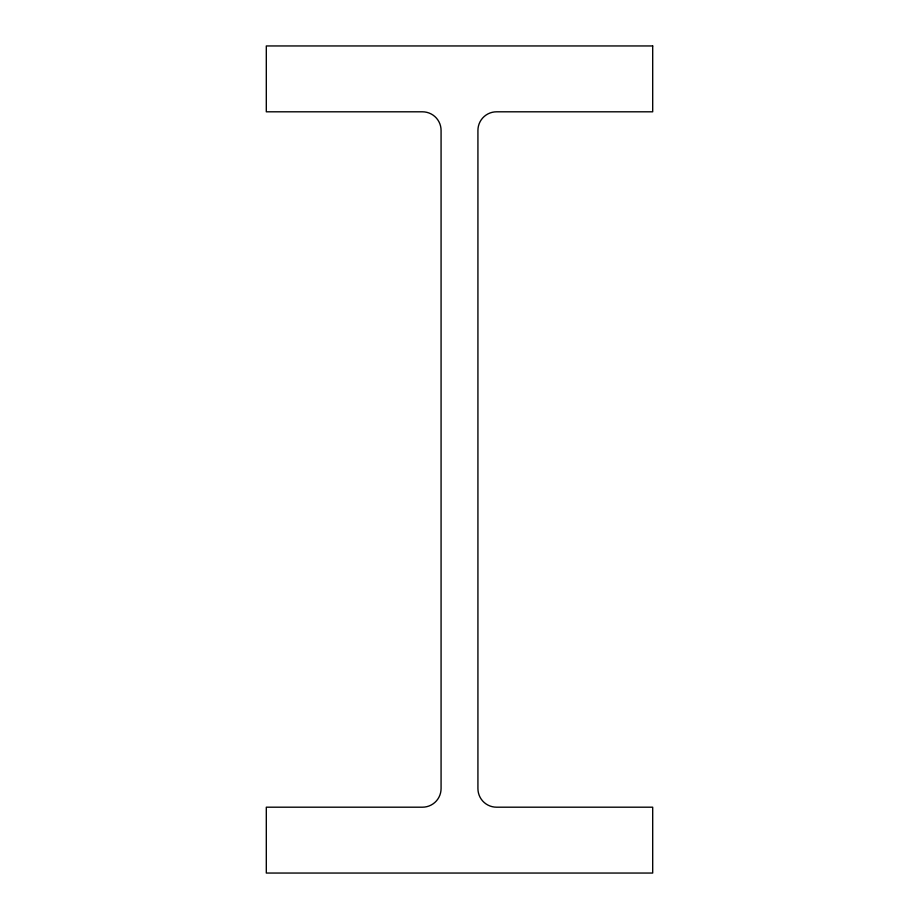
<?xml version="1.0" encoding="UTF-8"?>
<svg xmlns="http://www.w3.org/2000/svg" width="919" height="919" viewBox="0 0 919 919"><rect width="100%" height="100%" fill="white"/><g stroke="black" fill="none" stroke-linecap="round" stroke-linejoin="round"><path stroke-width="1.38" d="M652.697 45.95L266.303 45.95L266.303 111.808L422.453 111.808A18.61 18.61 0 0 1 441.074 130.418L441.074 788.582A18.61 18.61 0 0 1 422.453 807.192L266.303 807.192L266.303 873.05L652.697 873.05L652.697 807.192L496.547 807.192A18.61 18.61 0 0 1 477.926 788.582L477.926 130.418A18.61 18.61 0 0 1 496.547 111.808L652.697 111.808L652.697 45.95"/></g></svg>
